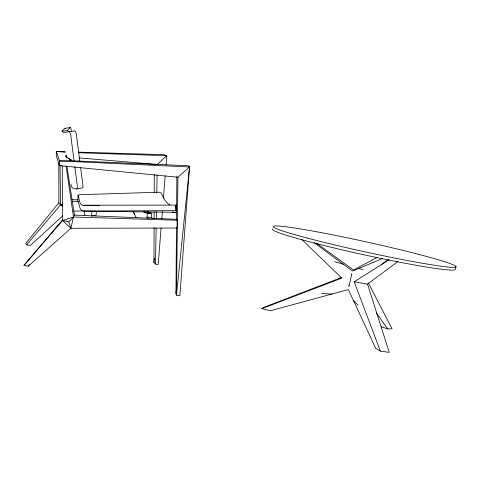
<?xml version="1.0" encoding="UTF-8"?>
<svg xmlns="http://www.w3.org/2000/svg" width="480" height="480" viewBox="0 0 480 480"><rect width="100%" height="100%" fill="white"/><g stroke="black" fill="none" stroke-linecap="round" stroke-linejoin="round"><path stroke-width="0.72" d="M169.854 205.05C165.66 202.416 163.326 197.616 161.4 193.2A2.802 0.978 4.6 0 0 158.082 192.222L80.268 194.712A3.114 1.098 2.5 0 0 78.066 195.402L77.862 200.604C79.488 203.478 78.96 210.606 83.268 211.068L176.574 212.346L172.11 212.016M161.082 227.97L158.202 264.498L155.484 264.084L153.936 262.65L154.086 227.58M154.122 218.628L154.152 211.908M154.236 192.51L154.308 174.6M77.97 195.564L77.994 195.72C79.554 198.33 79.11 205.452 83.298 205.428L99.714 205.68M65.286 151.74L56.346 151.47L59.508 160.962L70.176 160.698L188.226 165.738L189.522 166.98L179.844 295.812L176.502 295.164L175.956 293.448L176.478 227.532M176.544 219.294L176.88 176.598M62.262 166.068L62.574 220.488L70.89 228.27L73.5 217.032L74.436 215.124L176.628 219.306L177.132 220.212L177.048 228.03L70.89 228.27L28.242 266.19L24 265.338L62.748 219.642M177.936 177.228L176.502 295.164L189.522 166.98L59.508 160.962L59.418 165.642L177.936 177.228L189.522 166.98M155.484 264.084L156.138 228.132M156.312 218.394L156.432 211.656M156.774 192.93L157.104 174.954M66.642 157.842L66.144 156.774L66.282 155.004M161.79 219.03L162.378 211.572M163.434 198.156L165.204 175.788M166.086 164.61L166.788 155.664L163.614 154.692L78.696 152.142M153.936 262.65L154.338 258.186M175.956 293.448L176.388 288.99M152.358 218.376L151.356 217.296L151.878 213.366L147.948 211.83M147.87 218.274L146.91 217.2L147.438 213.264L144.63 212.4L143.136 211.392M94.542 211.056L96.564 211.572L95.952 215.454L91.386 215.352L92.016 211.446L90.678 210.978M349.314 284.976L351.492 275.214L351.18 274.446L351.816 273.942M456 266.64L455.358 269.4A93.612 5.328 12.4 0 1 361.296 254.22A93.612 5.328 12.4 0 1 272.724 228.936M28.242 266.19L29.334 264.462M71.112 184.416L70.824 184.848L72.192 187.71L73.518 188.352L76.98 188.994L82.71 187.812A3.492 1.02 78.7 0 0 82.932 185.688L80.61 167.568M58.818 163.284L58.866 202.8L25.83 243.324L26.574 244.902L30.306 245.502L62.79 215.85M26.574 244.902L60.612 204.81L62.622 204.12M24 265.338L62.574 220.488L73.5 217.032L177.132 220.212M62.574 220.488L68.808 222.012L73.5 217.032L66.048 165.66M381.21 264.75L387.996 259.536M367.53 284.106L389.268 352.386L380.388 351.108L354.192 281.784L367.53 284.106L397.902 261.534M380.388 351.108L375.678 348.33L348.39 289.584L270.408 310.734L261.78 308.616L263.388 307.536L341.652 277.446M354.192 281.784L389.082 259.788M74.13 161.4L70.758 135.354A3.48 1.002 79.7 0 0 70.344 133.572C69.732 129.648 65.4 133.344 63.042 132.246L61.968 131.226L67.392 130.512L70.128 127.68A2.88 0.6 81.2 0 1 71.334 130.806L71.358 131.052M76.98 188.994L77.4 186.648L74.796 166.536M61.968 131.226L64.974 128.346A3.018 0.654 81.1 0 1 65.328 128.376M377.01 257.478L353.514 269.976L316.224 242.976M382.74 258.444L352.548 271.05L314.022 242.616M351.18 274.446L351.744 274.218M261.78 308.616L341.856 278.142L301.638 239.304M83.298 205.428L83.346 205.416A4.104 0.492 0.4 0 1 85.608 205.23L175.356 205.08M83.268 211.068L176.766 210.642M65.088 128.256L70.224 127.614M73.692 211.152L82.614 210.882M381.174 326.73L387.702 328.902L392.07 328.842L368.25 282.75M72.222 201.612L78.18 201.642M175.092 206.85L176.586 206.874L175.332 206.832M61.548 165.678L59.418 165.642L56.274 155.484L56.346 151.47L65.274 152.262M71.85 199.716L77.838 199.818M66.144 156.774L65.826 155.556L66.402 156.78L71.196 160.452L71.052 159.516L69.576 159.486L70.176 160.698M176.712 205.11A3.222 0.396 -0.4 0 0 176.19 205.086L175.638 205.074L175.692 210.612M146.91 217.2L151.356 217.296M147.438 213.264L151.878 213.366M92.016 211.446L96.564 211.572M78.708 152.748L166.788 155.664L157.29 164.466L79.296 157.938M321.522 293.454L331.908 294.054M91.806 211.224L92.928 211.47M62.622 205.248L60.612 204.81L58.866 202.8M144.63 212.4L148.548 213.288L144.972 211.674M358.674 268.494L362.982 269.646M334.722 261.726L343.212 264.156M147.042 211.914L150.768 213.336L148.986 212.502M144.06 211.488L148.548 213.288M68.112 158.1L71.052 159.516M67.392 130.512L68.628 131.484L70.362 131.67L74.766 130.86A3.546 1.044 79.8 0 1 76.38 134.526L79.848 161.628M62.808 206.814L60.612 204.81L60.006 165.408M353.658 300.924L358.086 305.106M376.44 313.044L387.702 328.902M133.206 211.338L136.056 217.512M349.092 286.08L348.75 285.348L349.05 286.302M91.386 215.352L91.884 216.462M66.402 156.78L66.768 157.848M68.808 222.012L70.89 228.27M133.89 212.364L134.424 214.512M84.174 210.858L84.846 215.148M66.924 166.428L74.436 215.124M176.19 205.086L176.244 210.618M307.326 238.08A93.636 5.004 12.4 0 0 454.944 267.234A93.636 5.004 12.4 0 0 331.368 234.582A93.636 5.004 12.4 0 0 307.326 238.08"/></g></svg>
